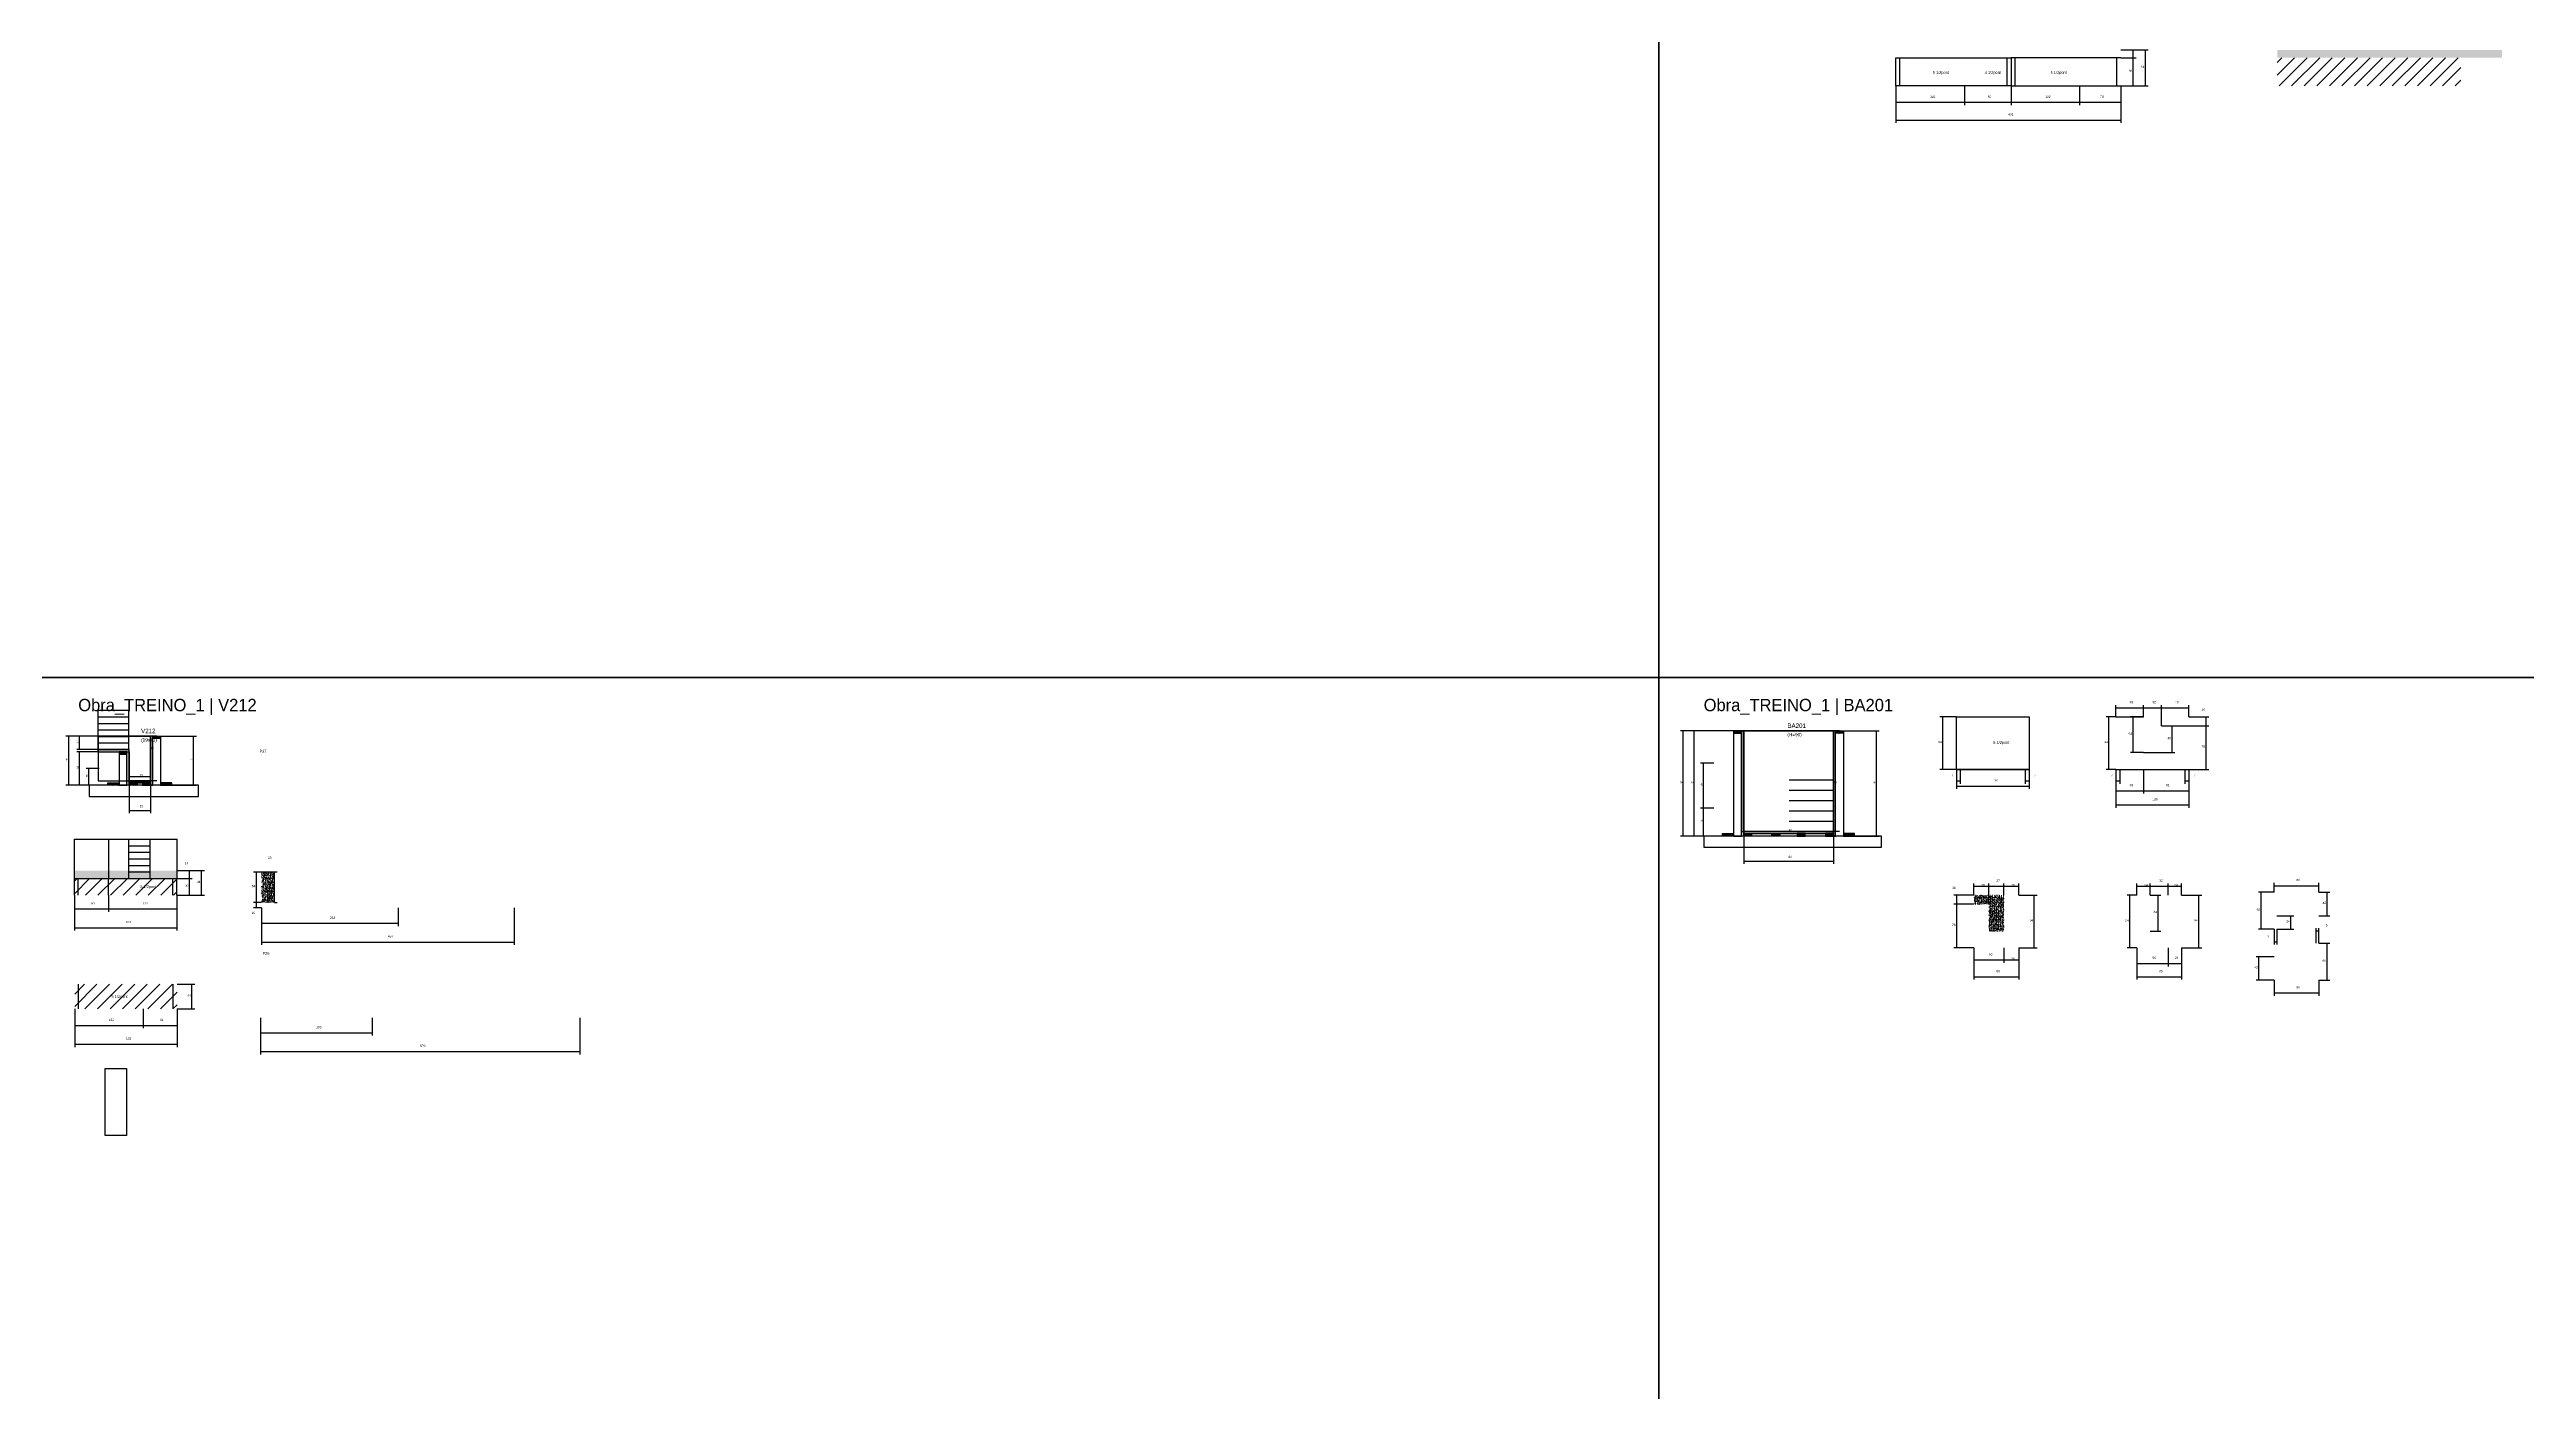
# Model space of a CAD drawing. Header units: metres. Extents: x -132 to 34800, y -36000 to 1848.
# Drawn here: x 11629 to 16048, y -10274 to -7879 of the extents above; entities that cross this region are included whole.
import ezdxf

# ---------------------------------------------------------------- set-up
doc = ezdxf.new("R2010")
doc.units = ezdxf.units.M
for name, color, linetype in [('CELL_BORDER', 8, 'Continuous'), ('CONCRETO', 251, 'Continuous'), ('COTA', 4, 'Continuous'), ('Cota Seção (2x)', 4, 'Continuous'), ('Hachura', 253, 'Continuous'), ('LABEL_ID', 3, 'Continuous'), ('Madeira', 126, 'Continuous'), ('NOMENCLATURA', 7, 'Continuous'), ('Painéis', 200, 'Continuous'), ('REAPROVEITAMENTO', 251, 'Continuous'), ('SARR_2.2x7', 40, 'Continuous'), ('Texto Seção', 7, 'Continuous')]:
    doc.layers.add(name, color=color, linetype=linetype)

msp = doc.modelspace()

# ---------------------------------------------------------------- hatches: boundary and pattern name
at = {"layer": 'COTA'}
h = msp.add_hatch(dxfattribs=at)
h.set_pattern_fill('AR-CONC', scale=0.03)
h.paths.add_polyline_path([(16004.4, -7880.1), (15603.4, -7880.1), (15603.4, -7880.1), (15603.4, -7894.1), (15603.4, -7894.1), (16004.4, -7894.1), (16004.4, -7894.1), (16004.4, -7880.1)])
h = msp.add_hatch(dxfattribs=at)
h.set_pattern_fill('AR-CONC', scale=0.03)
h.paths.add_polyline_path([(11856, -9344.4), (11673, -9344.4), (11673, -9344.4), (11673, -9358.4), (11673, -9358.4), (11856, -9358.4), (11856, -9358.4), (11856, -9344.4)])
h = msp.add_hatch(dxfattribs=at)
h.set_pattern_fill('AR-CONC', scale=0.03)
h.paths.add_polyline_path([(12030, -9401.1), (12030, -9347.1), (12030, -9347.1), (12007, -9347.1), (12007, -9347.1), (12007, -9401.1), (12007, -9401.1), (12030, -9401.1)])
h = msp.add_hatch(dxfattribs=at)
h.set_pattern_fill('AR-CONC', scale=0.03)
h.paths.add_polyline_path([(15088.8, -9404.3), (15062.3, -9404.3), (15062.3, -9404.3), (15062.3, -9388.3), (15062.3, -9388.3), (15115.8, -9388.3), (15115.8, -9388.3), (15115.8, -9452.3), (15115.8, -9452.3), (15088.8, -9452.3), (15088.8, -9452.3), (15088.8, -9404.3)])
at = {"layer": 'Hachura'}
h = msp.add_hatch(dxfattribs=at)
h.set_pattern_fill('ANSI31', scale=0.5)
h.paths.add_polyline_path([(14647.4, -9099.3), (14647.4, -9094.9), (14647.4, -9094.9), (14633.4, -9094.9), (14633.4, -9094.9), (14633.4, -9099.3), (14633.4, -9099.3), (14647.4, -9099.3)])
h = msp.add_hatch(color=8, dxfattribs=at)
h.dxf.hatch_style = 1
h.paths.add_polyline_path([(14647.4, -9094.9), (14651.4, -9094.9), (14651.4, -9094.9), (14651.4, -9282.9), (14651.4, -9282.9), (14647.4, -9282.9), (14647.4, -9282.9), (14647.4, -9094.9)])
h = msp.add_hatch(color=8, dxfattribs=at)
h.dxf.hatch_style = 1
h.paths.add_polyline_path([(14815.4, -9094.9), (14811.4, -9094.9), (14811.4, -9094.9), (14811.4, -9282.9), (14811.4, -9282.9), (14815.4, -9282.9), (14815.4, -9282.9), (14815.4, -9094.9)])
h = msp.add_hatch(dxfattribs=at)
h.set_pattern_fill('ANSI31', scale=0.5)
h.paths.add_polyline_path([(14815.4, -9099.3), (14815.4, -9094.9), (14815.4, -9094.9), (14829.4, -9094.9), (14829.4, -9094.9), (14829.4, -9099.3), (14829.4, -9099.3), (14815.4, -9099.3)])
h = msp.add_hatch(color=8, dxfattribs=at)
h.dxf.hatch_style = 1
h.paths.add_polyline_path([(11770.9, -9132.3), (11770.9, -9128.3), (11770.9, -9128.3), (11715.3, -9128.3), (11715.3, -9128.3), (11715.3, -9132.3), (11715.3, -9132.3), (11770.9, -9132.3)])
h = msp.add_hatch(dxfattribs=at)
h.set_pattern_fill('ANSI31', scale=0.5)
h.paths.add_polyline_path([(11766.9, -9136.7), (11766.9, -9132.3), (11766.9, -9132.3), (11752.9, -9132.3), (11752.9, -9132.3), (11752.9, -9136.7), (11752.9, -9136.7), (11766.9, -9136.7)])
h = msp.add_hatch(color=8, dxfattribs=at)
h.dxf.hatch_style = 1
h.paths.add_polyline_path([(11766.9, -9132.3), (11770.9, -9132.3), (11770.9, -9132.3), (11770.9, -9192.3), (11770.9, -9192.3), (11766.9, -9192.3), (11766.9, -9192.3), (11766.9, -9132.3)])
h = msp.add_hatch(color=8, dxfattribs=at)
h.dxf.hatch_style = 1
h.paths.add_polyline_path([(11812.9, -9104.3), (11808.9, -9104.3), (11808.9, -9104.3), (11808.9, -9192.3), (11808.9, -9192.3), (11812.9, -9192.3), (11812.9, -9192.3), (11812.9, -9104.3)])
h = msp.add_hatch(dxfattribs=at)
h.set_pattern_fill('ANSI31', scale=0.5)
h.paths.add_polyline_path([(11812.9, -9108.7), (11812.9, -9104.3), (11812.9, -9104.3), (11826.9, -9104.3), (11826.9, -9104.3), (11826.9, -9108.7), (11826.9, -9108.7), (11812.9, -9108.7)])
h = msp.add_hatch(dxfattribs=at)
h.set_pattern_fill('ANSI31', scale=0.5)
h.paths.add_polyline_path([(11732.9, -9192.3), (11732.9, -9187.9), (11732.9, -9187.9), (11752.9, -9187.9), (11752.9, -9187.9), (11752.9, -9192.3), (11752.9, -9192.3), (11732.9, -9192.3)])
h = msp.add_hatch(color=8, dxfattribs=at)
h.dxf.hatch_style = 1
h.paths.add_polyline_path([(11808.9, -9187.9), (11808.9, -9184.3), (11808.9, -9184.3), (11770.9, -9184.3), (11770.9, -9184.3), (11770.9, -9187.9), (11770.9, -9187.9), (11808.9, -9187.9)])
h = msp.add_hatch(dxfattribs=at)
h.set_pattern_fill('ANSI31', scale=0.5)
h.paths.add_polyline_path([(11770.9, -9192.3), (11770.9, -9187.9), (11770.9, -9187.9), (11784.9, -9187.9), (11784.9, -9187.9), (11784.9, -9192.3), (11784.9, -9192.3), (11770.9, -9192.3)])
h = msp.add_hatch(dxfattribs=at)
h.set_pattern_fill('ANSI31', scale=0.5)
h.paths.add_polyline_path([(11808.9, -9192.3), (11808.9, -9187.9), (11808.9, -9187.9), (11794.9, -9187.9), (11794.9, -9187.9), (11794.9, -9192.3), (11794.9, -9192.3), (11808.9, -9192.3)])
h = msp.add_hatch(dxfattribs=at)
h.set_pattern_fill('ANSI31', scale=0.5)
h.paths.add_polyline_path([(11846.9, -9192.3), (11846.9, -9187.9), (11846.9, -9187.9), (11826.9, -9187.9), (11826.9, -9187.9), (11826.9, -9192.3), (11826.9, -9192.3), (11846.9, -9192.3)])
h = msp.add_hatch(dxfattribs=at)
h.set_pattern_fill('ANSI31', scale=0.5)
h.paths.add_polyline_path([(14613.4, -9282.9), (14613.4, -9278.5), (14613.4, -9278.5), (14633.4, -9278.5), (14633.4, -9278.5), (14633.4, -9282.9), (14633.4, -9282.9), (14613.4, -9282.9)])
h = msp.add_hatch(color=8, dxfattribs=at)
h.dxf.hatch_style = 1
h.paths.add_polyline_path([(14811.4, -9278.5), (14811.4, -9274.9), (14811.4, -9274.9), (14651.4, -9274.9), (14651.4, -9274.9), (14651.4, -9278.5), (14651.4, -9278.5), (14811.4, -9278.5)])
h = msp.add_hatch(dxfattribs=at)
h.set_pattern_fill('ANSI31', scale=0.5)
h.paths.add_polyline_path([(14651.4, -9282.9), (14651.4, -9278.5), (14651.4, -9278.5), (14665.4, -9278.5), (14665.4, -9278.5), (14665.4, -9282.9), (14665.4, -9282.9), (14651.4, -9282.9)])
h = msp.add_hatch(dxfattribs=at)
h.set_pattern_fill('ANSI31', scale=0.5)
h.paths.add_polyline_path([(14701.9, -9282.9), (14701.9, -9278.5), (14701.9, -9278.5), (14715.9, -9278.5), (14715.9, -9278.5), (14715.9, -9282.9), (14715.9, -9282.9), (14701.9, -9282.9)])
h = msp.add_hatch(dxfattribs=at)
h.set_pattern_fill('ANSI31', scale=0.5)
h.paths.add_polyline_path([(14760.9, -9282.9), (14760.9, -9278.5), (14760.9, -9278.5), (14746.9, -9278.5), (14746.9, -9278.5), (14746.9, -9282.9), (14746.9, -9282.9), (14760.9, -9282.9)])
h = msp.add_hatch(dxfattribs=at)
h.set_pattern_fill('ANSI31', scale=0.5)
h.paths.add_polyline_path([(14811.4, -9282.9), (14811.4, -9278.5), (14811.4, -9278.5), (14797.4, -9278.5), (14797.4, -9278.5), (14797.4, -9282.9), (14797.4, -9282.9), (14811.4, -9282.9)])
h = msp.add_hatch(dxfattribs=at)
h.set_pattern_fill('ANSI31', scale=0.5)
h.paths.add_polyline_path([(14849.4, -9282.9), (14849.4, -9278.5), (14849.4, -9278.5), (14829.4, -9278.5), (14829.4, -9278.5), (14829.4, -9282.9), (14829.4, -9282.9), (14849.4, -9282.9)])
at = {"layer": 'REAPROVEITAMENTO'}
h = msp.add_hatch(dxfattribs=at)
h.set_pattern_fill('ANSI31', scale=5)
h.paths.add_polyline_path([(15603.4, -7894.1), (15603.4, -7944.1), (15603.4, -7944.1), (15930.9, -7944.1), (15930.9, -7944.1), (15930.9, -7894.1), (15930.9, -7894.1), (15603.4, -7894.1)])
h = msp.add_hatch(dxfattribs=at)
h.set_pattern_fill('ANSI31', scale=5)
h.paths.add_polyline_path([(11673, -9388.4), (11856, -9388.4), (11856, -9388.4), (11856, -9358.4), (11856, -9358.4), (11673, -9358.4), (11673, -9358.4), (11673, -9388.4)])
h = msp.add_hatch(dxfattribs=at)
h.set_pattern_fill('ANSI31', scale=5)
h.paths.add_polyline_path([(11673.6, -9547.4), (11673.6, -9591.4), (11673.6, -9591.4), (11856.6, -9591.4), (11856.6, -9591.4), (11856.6, -9547.4), (11856.6, -9547.4), (11673.6, -9547.4)])

# ---------------------------------------------------------------- linework, layer by layer
at = {"layer": 'CELL_BORDER'}
for points in [[(11600, -9000), (14500, -9000), (14500, -7200), (11600, -7200)], [(14500, -9000), (17400, -9000), (17400, -7200), (14500, -7200)], [(11600, -10800), (14500, -10800), (14500, -9000), (11600, -9000)], [(14500, -10800), (17400, -10800), (17400, -9000), (14500, -9000)]]:
    msp.add_lwpolyline(points, close=True, dxfattribs=at)
at = {"layer": 'CONCRETO'}
for points in [[(14647.4, -9094.9), (14647.4, -9094.9), (14811.4, -9094.9), (14811.4, -9118.9), (14811.4, -9118.9), (14811.4, -9274.9), (14651.4, -9274.9), (14651.4, -9094.9)], [(14647.4, -9274.9), (14811.4, -9274.9), (14811.4, -9094.9), (14647.4, -9094.9)], [(11715.3, -9128.3), (11715.3, -9104.3), (11808.9, -9104.3), (11808.9, -9132.3), (11808.9, -9132.3), (11808.9, -9184.3), (11770.9, -9184.3), (11770.9, -9128.3)], [(11715.3, -9184.3), (11808.9, -9184.3), (11808.9, -9104.3), (11715.3, -9104.3)], [(11727.8, -9697.4), (11727.8, -9697.4), (11765.8, -9697.4), (11765.8, -9725.4), (11765.8, -9725.4), (11765.8, -9817.4), (11727.8, -9817.4), (11727.8, -9697.4)]]:
    msp.add_lwpolyline(points, close=True, dxfattribs=at)
at = {"layer": 'COTA'}
for p, q in [((15324.1, -7880.1), (15351.5, -7880.1)), ((15324.1, -7880.1), (15373.2, -7880.1)), ((15324.1, -7894.1), (15351.5, -7894.1)), ((15324.1, -7894.1), (15351.5, -7894.1)), ((15346.5, -7894.1), (15346.5, -7880.1)), ((15346.5, -7944.1), (15346.5, -7894.1)), ((15368.2, -7944.1), (15368.2, -7880.1)), ((14923.1, -7944.1), (14923.1, -7978.6)), ((15045.1, -7944.1), (15045.1, -7978.6)), ((15045.1, -7944.1), (15045.1, -7978.6)), ((15128.6, -7944.1), (15128.6, -7978.6)), ((15128.6, -7944.1), (15128.6, -7978.6)), ((15250.6, -7944.1), (15250.6, -7978.6)), ((15324.1, -7944.1), (15351.5, -7944.1)), ((15324.1, -7944.1), (15373.2, -7944.1)), ((14923.1, -7973.6), (15045.1, -7973.6)), ((15045.1, -7973.6), (15128.6, -7973.6)), ((15128.6, -7973.6), (15250.6, -7973.6)), ((15315.6, -9070), (15315.6, -9049)), ((15315.6, -9054), (15364.6, -9054)), ((15364.6, -9070), (15364.6, -9049)), ((15364.6, -9070), (15364.6, -9049)), ((15364.6, -9054), (15396.6, -9054)), ((15396.6, -9086), (15396.6, -9049)), ((15396.6, -9086), (15396.6, -9049)), ((15396.6, -9054), (15445.6, -9054)), ((15445.6, -9070), (15445.6, -9049)), ((14647.4, -9094.9), (14538.5, -9094.9)), ((14543.5, -9282.9), (14543.5, -9094.9)), ((14647.4, -9094.9), (14557.8, -9094.9)), ((14562.8, -9282.9), (14562.8, -9094.9)), ((14829.4, -9094.9), (14893.3, -9094.9)), ((14888.3, -9282.9), (14888.3, -9094.9)), ((15030.8, -9070), (15001.5, -9070)), ((15006.5, -9164), (15006.5, -9070)), ((15315.6, -9070), (15298, -9070)), ((15303, -9164), (15303, -9070)), ((15364.6, -9070), (15341.3, -9070)), ((15346.3, -9134), (15346.3, -9070)), ((15396.6, -9086), (15420.7, -9086)), ((15415.7, -9134), (15415.7, -9086)), ((15445.6, -9070), (15481.4, -9070)), ((15445.6, -9086), (15481.4, -9086)), ((15445.6, -9086), (15481.4, -9086)), ((15476.4, -9086), (15476.4, -9070)), ((15476.4, -9164), (15476.4, -9086)), ((11715.3, -9104.3), (11657.9, -9104.3)), ((11662.9, -9192.3), (11662.9, -9104.3)), ((11715.3, -9104.3), (11677.2, -9104.3)), ((11715.3, -9128.3), (11677.2, -9128.3)), ((11715.3, -9132.3), (11677.2, -9132.3)), ((11682.2, -9128.3), (11682.2, -9104.3)), ((11682.2, -9192.3), (11682.2, -9132.3)), ((11826.9, -9104.3), (11890.7, -9104.3)), ((11885.7, -9192.3), (11885.7, -9104.3)), ((15364.6, -9134), (15341.3, -9134)), ((15396.6, -9134), (15420.7, -9134)), ((11717.6, -9162.3), (11694, -9162.3)), ((11699, -9192.3), (11699, -9162.3)), ((14598.1, -9152.9), (14574.6, -9152.9)), ((14579.6, -9232.9), (14579.6, -9152.9)), ((15030.8, -9164), (15001.5, -9164)), ((15030.8, -9164), (15030.8, -9198.6)), ((15030.8, -9164), (15030.8, -9189.5)), ((15030.8, -9184.5), (15037.8, -9184.5)), ((15037.8, -9164), (15037.8, -9189.5)), ((15153.8, -9164), (15153.8, -9189.5)), ((15153.8, -9184.5), (15160.8, -9184.5)), ((15160.8, -9164), (15160.8, -9198.6)), ((15160.8, -9164), (15160.8, -9189.5)), ((15315.6, -9164), (15298, -9164)), ((15315.6, -9164), (15315.6, -9232.4)), ((15315.6, -9164), (15315.6, -9189.5)), ((15315.6, -9184.5), (15322.6, -9184.5)), ((15322.6, -9164), (15322.6, -9189.5)), ((15438.6, -9164), (15438.6, -9189.5)), ((15438.6, -9184.5), (15445.6, -9184.5)), ((15445.6, -9164), (15445.6, -9232.4)), ((15445.6, -9164), (15445.6, -9189.5)), ((15445.6, -9164), (15481.4, -9164)), ((11737.3, -9192.3), (11657.9, -9192.3)), ((11737.3, -9192.3), (11677.2, -9192.3)), ((11717.6, -9192.3), (11694, -9192.3)), ((11770.9, -9192.3), (11770.9, -9242)), ((11808.9, -9192.3), (11808.9, -9242)), ((11842.5, -9192.3), (11890.7, -9192.3)), ((14598.1, -9232.9), (14574.6, -9232.9)), ((14598.1, -9232.9), (14574.6, -9232.9)), ((14579.6, -9282.9), (14579.6, -9232.9)), ((15030.8, -9193.6), (15160.8, -9193.6)), ((15315.6, -9227.4), (15445.6, -9227.4)), ((11770.9, -9237), (11808.9, -9237)), ((14617.8, -9282.9), (14538.5, -9282.9)), ((14617.8, -9282.9), (14557.8, -9282.9)), ((14598.1, -9282.9), (14574.6, -9282.9)), ((14651.4, -9282.9), (14651.4, -9332.6)), ((14811.4, -9282.9), (14811.4, -9332.6)), ((14845, -9282.9), (14893.3, -9282.9)), ((11856, -9344.4), (11905, -9344.4)), ((11856, -9344.4), (11883.4, -9344.4)), ((11856, -9358.4), (11883.4, -9358.4)), ((11856, -9358.4), (11883.4, -9358.4)), ((11878.4, -9358.4), (11878.4, -9344.4)), ((11878.4, -9388.4), (11878.4, -9358.4)), ((11900, -9388.4), (11900, -9344.4)), ((12007, -9347.1), (11992.8, -9347.1)), ((11997.8, -9401.1), (11997.8, -9347.1)), ((12007, -9346.5), (12035, -9346.5)), ((12030, -9401.1), (12030, -9346.5)), ((14651.4, -9327.6), (14811.4, -9327.6)), ((15062.3, -9388.3), (15062.3, -9367.3)), ((15088.8, -9404.3), (15088.8, -9367.3)), ((15088.8, -9404.3), (15088.8, -9367.3)), ((15115.8, -9388.3), (15115.8, -9367.3)), ((15115.8, -9388.3), (15115.8, -9367.3)), ((15142.3, -9388.3), (15142.3, -9367.3)), ((15352.9, -9388.3), (15352.9, -9367.3)), ((15376.9, -9388.3), (15376.9, -9367.3)), ((15376.9, -9388.3), (15376.9, -9367.3)), ((15408.9, -9388.3), (15408.9, -9367.3)), ((15408.9, -9388.3), (15408.9, -9367.3)), ((15432.8, -9388.3), (15432.8, -9367.3)), ((15597.8, -9383.1), (15597.8, -9366.4)), ((15677.8, -9383.1), (15677.8, -9366.4)), ((11673, -9388.4), (11673, -9417.9)), ((11673, -9388.4), (11673, -9451.5)), ((11673, -9412.9), (11734, -9412.9)), ((11734, -9388.4), (11734, -9417.9)), ((11734, -9388.4), (11734, -9417.9)), ((11734, -9412.9), (11856, -9412.9)), ((11856, -9388.4), (11856, -9417.9)), ((11856, -9388.4), (11856, -9451.5)), ((11856, -9388.4), (11905, -9388.4)), ((11856, -9388.4), (11883.4, -9388.4)), ((12007, -9401.1), (11992.8, -9401.1)), ((12007, -9411.1), (12007, -9443.4)), ((12007, -9411.1), (12007, -9476.9)), ((12030, -9401.1), (12035, -9401.1)), ((12251, -9411.1), (12251, -9443.4)), ((12458, -9411.1), (12458, -9476.9)), ((15062.3, -9388.3), (15026.4, -9388.3)), ((15062.3, -9404.3), (15026.4, -9404.3)), ((15062.3, -9404.3), (15026.4, -9404.3)), ((15031.4, -9404.3), (15031.4, -9388.3)), ((15031.4, -9482.3), (15031.4, -9404.3)), ((15062.3, -9372.3), (15088.8, -9372.3)), ((15088.8, -9372.3), (15115.8, -9372.3)), ((15115.8, -9372.3), (15142.3, -9372.3)), ((15142.3, -9388.3), (15174.9, -9388.3)), ((15169.9, -9482.3), (15169.9, -9388.3)), ((15352.9, -9388.3), (15335.3, -9388.3)), ((15340.3, -9482.3), (15340.3, -9388.3)), ((15352.9, -9372.3), (15376.9, -9372.3)), ((15376.9, -9372.3), (15408.9, -9372.3)), ((15408.9, -9372.3), (15432.8, -9372.3)), ((15432.8, -9388.3), (15468.7, -9388.3)), ((15463.7, -9482.3), (15463.7, -9388.3)), ((15597.8, -9383.1), (15569.7, -9383.1)), ((15574.7, -9449.1), (15574.7, -9383.1)), ((15597.8, -9371.4), (15677.8, -9371.4)), ((15677.8, -9383.1), (15697.3, -9383.1)), ((15692.3, -9425.1), (15692.3, -9383.1)), ((11673, -9446.5), (11856, -9446.5)), ((12007, -9438.4), (12251, -9438.4)), ((15597.8, -9449.1), (15569.7, -9449.1)), ((15597.8, -9449.1), (15597.8, -9476.3)), ((15602.8, -9449.1), (15602.8, -9476.3)), ((15672.8, -9474.2), (15672.8, -9446.9)), ((15672.8, -9451.9), (15677.8, -9451.9)), ((15677.8, -9425.1), (15697.3, -9425.1)), ((15677.8, -9474.2), (15677.8, -9446.9)), ((12007, -9471.9), (12458, -9471.9)), ((15062.3, -9482.3), (15026.4, -9482.3)), ((15062.3, -9482.3), (15062.3, -9538.9)), ((15142.3, -9482.3), (15142.3, -9538.9)), ((15142.3, -9482.3), (15174.9, -9482.3)), ((15352.9, -9482.3), (15335.3, -9482.3)), ((15352.9, -9482.3), (15352.9, -9538.9)), ((15432.8, -9482.3), (15432.8, -9538.9)), ((15432.8, -9482.3), (15468.7, -9482.3)), ((15597.8, -9498.2), (15565.7, -9498.2)), ((15570.7, -9540.2), (15570.7, -9498.2)), ((15597.8, -9471.3), (15602.8, -9471.3)), ((15677.8, -9474.2), (15697.3, -9474.2)), ((15692.3, -9540.2), (15692.3, -9474.2)), ((15062.3, -9533.9), (15142.3, -9533.9)), ((15352.9, -9533.9), (15432.8, -9533.9)), ((15597.8, -9540.2), (15565.7, -9540.2)), ((15597.8, -9540.2), (15597.8, -9567.8)), ((15677.8, -9540.2), (15677.8, -9567.8)), ((15677.8, -9540.2), (15697.3, -9540.2)), ((11856.6, -9547.4), (11887.7, -9547.4)), ((11882.7, -9591.4), (11882.7, -9547.4)), ((15597.8, -9562.8), (15677.8, -9562.8)), ((11673.6, -9591.4), (11673.6, -9625.9)), ((11673.6, -9591.4), (11673.6, -9659.4)), ((11673.6, -9620.9), (11795.6, -9620.9)), ((11795.6, -9591.4), (11795.6, -9625.9)), ((11795.6, -9591.4), (11795.6, -9625.9)), ((11795.6, -9620.9), (11856.6, -9620.9)), ((11856.6, -9591.4), (11856.6, -9625.9)), ((11856.6, -9591.4), (11856.6, -9659.4)), ((11856.6, -9591.4), (11887.7, -9591.4)), ((12005.1, -9607.3), (12005.1, -9638.9)), ((12005.1, -9607.3), (12005.1, -9672.4)), ((12005.1, -9633.9), (12204.1, -9633.9)), ((12204.1, -9607.3), (12204.1, -9638.9)), ((12575.1, -9607.3), (12575.1, -9672.4)), ((11673.6, -9654.4), (11856.6, -9654.4)), ((12005.1, -9667.4), (12575.1, -9667.4))]:
    msp.add_line(p, q, dxfattribs=at)
at = {"layer": 'Cota Seção (2x)'}
for p, q in [((14923.1, -7944.1), (14923.1, -8010.2)), ((15250.6, -7944.1), (15250.6, -7978.6)), ((15324.1, -7944.1), (15324.1, -8010.2)), ((15324.1, -7944.1), (15324.1, -7978.6)), ((15250.6, -7973.6), (15324.1, -7973.6)), ((14923.1, -8005.2), (15324.1, -8005.2)), ((14822.4, -9094.9), (14806.4, -9094.9)), ((14811.4, -9274.9), (14811.4, -9094.9)), ((11819.9, -9104.3), (11803.9, -9104.3)), ((11808.9, -9184.3), (11808.9, -9104.3)), ((11770.9, -9192.3), (11770.9, -9171.3)), ((11770.9, -9176.3), (11808.9, -9176.3)), ((11819.9, -9184.3), (11803.9, -9184.3)), ((11808.9, -9192.3), (11808.9, -9171.3)), ((15315.6, -9164), (15315.6, -9207.1)), ((15364.6, -9164), (15364.6, -9207.1)), ((15364.6, -9164), (15364.6, -9207.1)), ((15445.6, -9164), (15445.6, -9207.1)), ((15315.6, -9202.1), (15364.6, -9202.1)), ((15364.6, -9202.1), (15445.6, -9202.1)), ((14651.4, -9282.9), (14651.4, -9269.9)), ((14651.4, -9274.9), (14811.4, -9274.9)), ((14822.4, -9274.9), (14806.4, -9274.9)), ((14811.4, -9282.9), (14811.4, -9269.9)), ((12007, -9401.1), (11992.8, -9401.1)), ((12007, -9411.1), (11992.8, -9411.1)), ((11997.8, -9411.1), (11997.8, -9401.1)), ((15376.9, -9388.3), (15395.9, -9388.3)), ((15390.9, -9452.3), (15390.9, -9388.3)), ((15376.9, -9452.3), (15395.9, -9452.3)), ((15602.8, -9425.1), (15632.7, -9425.1)), ((15602.8, -9449.1), (15632.7, -9449.1)), ((15627.7, -9449.1), (15627.7, -9425.1)), ((15062.3, -9482.3), (15062.3, -9508.8)), ((15115.8, -9482.3), (15115.8, -9508.8)), ((15115.8, -9482.3), (15115.8, -9508.8)), ((15142.3, -9482.3), (15142.3, -9508.8)), ((15352.9, -9482.3), (15352.9, -9515.3)), ((15408.9, -9482.3), (15408.9, -9515.3)), ((15408.9, -9482.3), (15408.9, -9515.3)), ((15432.8, -9482.3), (15432.8, -9515.3)), ((15062.3, -9503.8), (15115.8, -9503.8)), ((15115.8, -9503.8), (15142.3, -9503.8)), ((15352.9, -9510.3), (15408.9, -9510.3)), ((15408.9, -9510.3), (15432.8, -9510.3))]:
    msp.add_line(p, q, dxfattribs=at)
at = {"layer": 'Madeira'}
for points in [[(14647.4, -9099.3), (14647.4, -9094.9), (14633.4, -9094.9), (14633.4, -9099.3)], [(14647.4, -9094.9), (14633.4, -9094.9), (14633.4, -9282.9), (14647.4, -9282.9)], [(14815.4, -9099.3), (14815.4, -9094.9), (14829.4, -9094.9), (14829.4, -9099.3)], [(14815.4, -9094.9), (14829.4, -9094.9), (14829.4, -9282.9), (14815.4, -9282.9)], [(11766.9, -9136.7), (11766.9, -9132.3), (11752.9, -9132.3), (11752.9, -9136.7)], [(11766.9, -9132.3), (11752.9, -9132.3), (11752.9, -9192.3), (11766.9, -9192.3)], [(11812.9, -9108.7), (11812.9, -9104.3), (11826.9, -9104.3), (11826.9, -9108.7)], [(11812.9, -9104.3), (11826.9, -9104.3), (11826.9, -9192.3), (11812.9, -9192.3)], [(11732.9, -9192.3), (11732.9, -9187.9), (11752.9, -9187.9), (11752.9, -9192.3)], [(11770.9, -9192.3), (11770.9, -9187.9), (11784.9, -9187.9), (11784.9, -9192.3)], [(11808.9, -9192.3), (11808.9, -9187.9), (11794.9, -9187.9), (11794.9, -9192.3)], [(11846.9, -9192.3), (11846.9, -9187.9), (11826.9, -9187.9), (11826.9, -9192.3)], [(11699.4, -9212.3), (11894.6, -9212.3), (11894.6, -9192.3), (11699.4, -9192.3)], [(14613.4, -9282.9), (14613.4, -9278.5), (14633.4, -9278.5), (14633.4, -9282.9)], [(14651.4, -9282.9), (14651.4, -9278.5), (14665.4, -9278.5), (14665.4, -9282.9)], [(14701.9, -9282.9), (14701.9, -9278.5), (14715.9, -9278.5), (14715.9, -9282.9)], [(14760.9, -9282.9), (14760.9, -9278.5), (14746.9, -9278.5), (14746.9, -9282.9)], [(14811.4, -9282.9), (14811.4, -9278.5), (14797.4, -9278.5), (14797.4, -9282.9)], [(14849.4, -9282.9), (14849.4, -9278.5), (14829.4, -9278.5), (14829.4, -9282.9)], [(14580, -9302.9), (14897.2, -9302.9), (14897.2, -9282.9), (14580, -9282.9)]]:
    msp.add_lwpolyline(points, close=True, dxfattribs=at)
at = {"layer": 'Painéis'}
for p, q in [((11715.3, -9058.3), (11770.5, -9058.3)), ((11715.3, -9128.3), (11715.3, -9058.3)), ((11770.5, -9128.3), (11770.5, -9058.3)), ((14651.4, -9282.9), (14651.4, -9094.9)), ((14811.4, -9282.9), (14811.4, -9094.9)), ((15030.8, -9070), (15160.8, -9070)), ((15315.6, -9070), (15364.6, -9070)), ((15396.6, -9086), (15445.6, -9086)), ((11715.3, -9128.3), (11770.9, -9128.3)), ((11715.3, -9132.3), (11715.3, -9128.3)), ((11715.3, -9128.3), (11770.5, -9128.3)), ((11770.9, -9132.3), (11770.9, -9128.3)), ((11770.9, -9192.3), (11770.9, -9132.3)), ((11770.9, -9192.3), (11770.9, -9132.3)), ((11808.9, -9192.3), (11808.9, -9104.3)), ((15364.6, -9134), (15396.6, -9134)), ((11770.9, -9184.3), (11808.9, -9184.3)), ((11770.9, -9187.9), (11770.9, -9184.3)), ((11808.9, -9187.9), (11808.9, -9184.3)), ((15030.8, -9164), (15160.8, -9164)), ((15315.6, -9164), (15445.6, -9164)), ((14651.4, -9274.9), (14811.4, -9274.9)), ((14651.4, -9278.5), (14651.4, -9274.9)), ((14811.4, -9278.5), (14811.4, -9274.9)), ((11673, -9288.4), (11734.5, -9288.4)), ((11673, -9358.4), (11673, -9288.4)), ((11734.5, -9358.4), (11734.5, -9288.4)), ((11734.5, -9288.4), (11770.5, -9288.4)), ((11734.5, -9358.4), (11734.5, -9288.4)), ((11770.5, -9358.4), (11770.5, -9288.4)), ((11770.5, -9288.4), (11808.5, -9288.4)), ((11770.5, -9358.4), (11770.5, -9288.4)), ((11808.5, -9358.4), (11808.5, -9288.4)), ((11808.5, -9288.4), (11856.5, -9288.4)), ((11808.5, -9358.4), (11808.5, -9288.4)), ((11856.5, -9358.4), (11856.5, -9288.4)), ((11673, -9358.4), (11856, -9358.4)), ((11673, -9388.4), (11673, -9358.4)), ((11673, -9358.4), (11734.5, -9358.4)), ((11734, -9388.4), (11734, -9358.4)), ((11734.5, -9358.4), (11770.5, -9358.4)), ((11770.5, -9358.4), (11808.5, -9358.4)), ((11808.5, -9358.4), (11856.5, -9358.4)), ((11856, -9388.4), (11856, -9358.4))]:
    msp.add_line(p, q, dxfattribs=at)
for points in [[(14923.1, -7894.1), (15128.6, -7894.1), (15128.6, -7944.1), (14923.1, -7944.1)], [(14647.4, -9094.9), (14651.4, -9094.9), (14651.4, -9282.9), (14647.4, -9282.9)], [(14651.4, -9094.9), (14651.4, -9094.9), (14647.4, -9094.9), (14647.4, -9094.9)], [(14815.4, -9094.9), (14811.4, -9094.9), (14811.4, -9282.9), (14815.4, -9282.9)], [(15030.8, -9070), (15160.8, -9070), (15160.8, -9164), (15030.8, -9164)], [(11770.9, -9132.3), (11770.9, -9128.3), (11715.3, -9128.3), (11715.3, -9132.3)], [(11766.9, -9132.3), (11770.9, -9132.3), (11770.9, -9192.3), (11766.9, -9192.3)], [(11812.9, -9104.3), (11808.9, -9104.3), (11808.9, -9192.3), (11812.9, -9192.3)], [(11808.9, -9187.9), (11808.9, -9184.3), (11770.9, -9184.3), (11770.9, -9187.9)], [(14811.4, -9278.5), (14811.4, -9274.9), (14651.4, -9274.9), (14651.4, -9278.5)]]:
    msp.add_lwpolyline(points, close=True, dxfattribs=at)
msp.add_lwpolyline([(15324.1, -7894.1), (15128.6, -7894.1), (15128.6, -7944.1), (15324.1, -7944.1)], dxfattribs=at)
at = {"layer": 'SARR_2.2x7'}
for p, q in [((14930.1, -7944.1), (14930.1, -7894.1)), ((15121.6, -7944.1), (15121.6, -7894.1)), ((15135.6, -7944.1), (15135.6, -7894.1)), ((15317.1, -7944.1), (15317.1, -7894.1)), ((11716.3, -9070), (11769.5, -9070)), ((11716.3, -9081.7), (11769.5, -9081.7)), ((11716.3, -9093.3), (11769.5, -9093.3)), ((11716.3, -9105), (11769.5, -9105)), ((11716.3, -9116.7), (11769.5, -9116.7)), ((14732.4, -9182.5), (14810.4, -9182.5)), ((14732.4, -9201), (14810.4, -9201)), ((14732.4, -9219.5), (14810.4, -9219.5)), ((14732.4, -9237.9), (14810.4, -9237.9)), ((14732.4, -9256.4), (14810.4, -9256.4)), ((11771.5, -9300.1), (11807.5, -9300.1)), ((11771.5, -9311.8), (11807.5, -9311.8)), ((11771.5, -9323.4), (11807.5, -9323.4)), ((11680, -9388.4), (11680, -9358.4)), ((11771.5, -9335.1), (11807.5, -9335.1)), ((11771.5, -9346.8), (11807.5, -9346.8)), ((11849, -9388.4), (11849, -9358.4)), ((11680.6, -9591.4), (11680.6, -9547.4)), ((11849.6, -9591.4), (11849.6, -9547.4))]:
    msp.add_line(p, q, dxfattribs=at)

# ---------------------------------------------------------------- texts
at = {"layer": 'COTA'}
for s, p in [('64', (15360.1, -7912.1)), ('50', (15338.4, -7919.1)), ('122', (14984.1, -7965.6)), ('84', (15086.8, -7965.4)), ('122', (15189.6, -7965.6)), ('49', (15340.1, -9045.9)), ('32', (15380.6, -9045.8)), ('49', (15421.1, -9045.9)), ('16', (15468.3, -9059)), ('64', (15338.2, -9102)), ('44', (11657.4, -9148.3)), ('12', (11676.7, -9116.3)), ('44', (11880.2, -9148.3)), ('94', (14998.4, -9117)), ('94', (15294.9, -9117)), ('48', (15407.6, -9110)), ('78', (15468.4, -9125)), ('30', (11676.7, -9162.3)), ('15', (11693.5, -9177.3)), ('94', (14538, -9188.9)), ('94', (14557.3, -9188.9)), ('40', (14574.1, -9192.9)), ('94', (14882.8, -9188.9)), ('7', (15021.9, -9176.5)), ('130', (15095.8, -9185.4)), ('7', (15169.6, -9176.5)), ('7', (15306.8, -9176.5)), ('7', (15454.4, -9176.5)), ('19', (11789.9, -9231.5)), ('130', (15380.6, -9219.2)), ('25', (14574.1, -9257.9)), ('23', (12018.5, -9323.3)), ('80', (14731.4, -9322.1)), ('14', (11870.3, -9333.3)), ('44', (11891.9, -9366.4)), ('26', (15075.5, -9372.3)), ('27', (15102.3, -9364.2)), ('26', (15129, -9372.3)), ('24', (15366.1, -9372.3)), ('32', (15392.9, -9364.1)), ('24', (15419.6, -9372.3)), ('80', (15637.8, -9363.2)), ('61', (11703.5, -9404.8)), ('122', (11795, -9404.9)), ('30', (11870.2, -9373.4)), ('54', (11989.7, -9374.1)), ('16', (15023.3, -9377.3)), ('66', (15566.6, -9416.1)), ('42', (15684.2, -9404.1)), ('183', (11764.5, -9438.2)), ('244', (12129, -9430.3)), ('78', (15023.3, -9443.3)), ('94', (15161.7, -9435.3)), ('94', (15332.2, -9435.3)), ('94', (15455.6, -9435.3)), ('5', (15689.8, -9443.8)), ('451', (12232.5, -9463.8)), ('5', (15585.7, -9463.2)), ('80', (15102.3, -9525.8)), ('80', (15392.8, -9525.8)), ('42', (15562.7, -9519.2)), ('66', (15684.2, -9507.2)), ('44', (11874.6, -9569.4)), ('80', (15637.8, -9554.7)), ('122', (11734.6, -9612.8)), ('61', (11826.1, -9612.8)), ('199', (12104.6, -9625.8)), ('183', (11765.1, -9646.2)), ('570', (12290.1, -9659.3))]:
    msp.add_text(s, height=4, dxfattribs=at).set_placement(p)
at = {"layer": 'Cota Seção (2x)'}
for s, p in [('401', (15123.6, -7997.1)), ('74', (15287.4, -7965.4)), ('40', (11808.9, -9127.8)), ('19', (11789.9, -9176.3)), ('90', (14811.4, -9188.9)), ('49', (15340.1, -9194)), ('81', (15405.1, -9194)), ('80', (14731.4, -9274.9)), ('10', (11989.7, -9421.9)), ('64', (15382.8, -9420.3)), ('24', (15619.7, -9437.1)), ('53', (15089, -9495.6)), ('26', (15129, -9503.8)), ('56', (15380.9, -9502.2)), ('24', (15420.8, -9502.2))]:
    msp.add_text(s, height=4, dxfattribs=at).set_placement(p)
at = {"layer": 'LABEL_ID'}
for s, p in [('Obra_TREINO_1 | V212', (11680, -9060)), ('Obra_TREINO_1 | BA201', (14580, -9060))]:
    msp.add_text(s, height=22, dxfattribs=at).set_placement(p)
at = {"layer": 'NOMENCLATURA'}
for s, p in [('5 1/2pont', (14988.9, -7922.8)), ('4 1/2pont', (15081.4, -7922.8)), ('5 1/2pont', (15199, -7922.8)), ('P27', (12003.7, -9133.9)), ('5 1/2pont', (15096.6, -9118.4)), ('5 1/2pont', (11790.7, -9375.6)), ('P26', (12009, -9494.6)), ('5 1/2pont', (11739.2, -9571.6))]:
    msp.add_text(s, height=5, dxfattribs=at).set_placement(p)
at = {"layer": 'Texto Seção'}
for s, height, p in [('V212', 8, (11792.1, -9099.3)), ('(H=90)', 6, (14729.4, -9104.9)), ('BA201', 8, (14729.4, -9089.9)), ('(19x40)', 6, (11792.1, -9114.3))]:
    msp.add_text(s, height=height, dxfattribs=at).set_placement(p)

doc.saveas('drawing.dxf')
